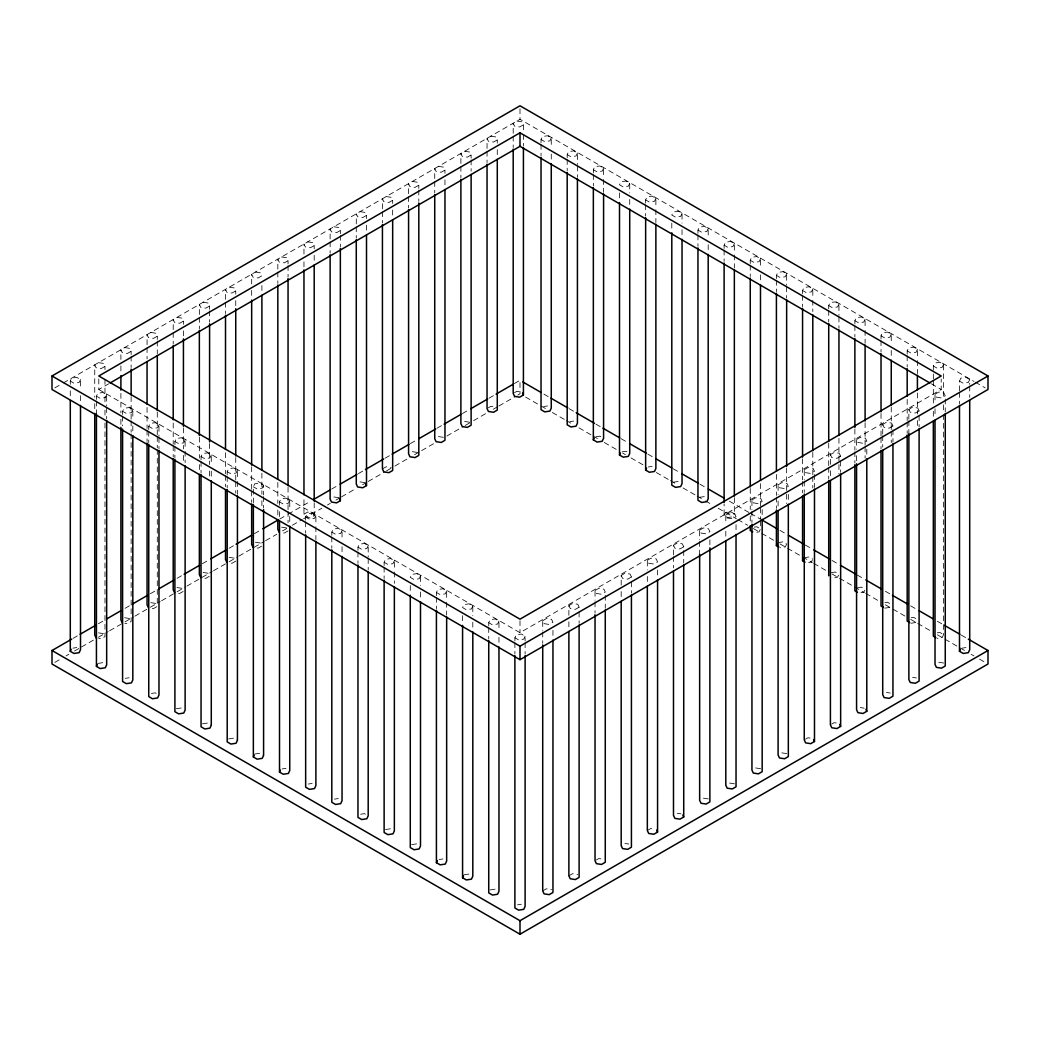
<?xml version="1.0" encoding="UTF-8"?>
<svg xmlns="http://www.w3.org/2000/svg" width="1040" height="1040" viewBox="0 0 1040 1040"><rect width="100%" height="100%" fill="white"/><g stroke="black" fill="none" stroke-linecap="round" stroke-linejoin="round"><path stroke-width="0.75" stroke-dasharray="5 3.75" d="M70.291 384.332L70.291 381.095L71.656 378.144L76.765 377.351L80.509 379.509L80.509 389.22M80.509 379.509L79.144 382.473L74.035 383.253L70.291 381.095M96.434 399.438L96.434 396.201L97.812 393.25L102.921 392.457L106.665 394.615L106.665 405.938M106.665 394.615L105.3 397.566L100.178 398.359L96.434 396.201M122.59 414.531L122.59 411.294L123.968 408.343L129.077 407.55L132.821 409.708L132.821 419.419M132.821 409.708L131.456 412.672L126.334 413.452L122.59 411.294M148.746 429.637L148.746 426.4L150.111 423.436L155.233 422.656L158.977 424.814L158.977 436.137M158.977 424.814L157.599 427.765L152.49 428.558L148.746 426.4M174.902 444.73L174.902 441.493L176.267 438.542L181.376 437.749L185.12 439.907L185.12 449.618M185.12 439.907L183.755 442.871L178.646 443.651L174.902 441.493M201.045 459.823L201.045 456.599L202.423 453.635L207.532 452.855L211.276 455.013L211.276 464.724M211.276 455.013L209.911 457.964L204.789 458.757L201.045 456.599M227.201 474.929L227.201 471.692L228.579 468.741L233.688 467.948L237.432 470.106L237.432 479.817M237.432 470.106L236.067 473.057L230.945 473.85L227.201 471.692M253.357 502.97L253.357 486.798L254.722 483.834L259.844 483.054L263.588 485.212L263.588 494.923M263.588 485.212L262.21 488.163L257.101 488.956L253.357 486.798M279.513 505.128L279.513 501.891L280.878 498.94L286 498.147L289.744 500.305L289.744 510.016M289.744 500.305L288.366 503.256L283.257 504.049L279.513 501.891M305.656 520.221L305.656 516.997L307.034 514.033L312.143 513.253L315.887 515.411L315.887 525.122M315.887 515.411L314.522 518.362L309.4 519.155L305.656 516.997M331.812 535.327L331.812 532.09L333.19 529.139L338.299 528.346L342.043 530.504L342.043 540.215M342.043 530.504L340.678 533.455L335.556 534.248L331.812 532.09M541.034 142.74L541.034 139.503L542.412 136.552L547.521 135.759L551.265 137.93L551.265 147.628M357.968 550.42L357.968 547.183L359.333 544.232L364.455 543.439L368.199 545.61L368.199 556.933M551.265 137.93L549.9 140.881L544.778 141.674L541.034 139.503M368.199 545.61L366.821 548.561L361.712 549.354L357.968 547.183M567.19 157.846L567.19 154.609L568.568 151.658L573.677 150.865L577.421 153.023L577.421 164.346M384.124 565.526L384.124 562.289L385.489 559.338L390.611 558.545L394.355 560.703L394.355 570.414M577.421 153.023L576.056 155.974L570.934 156.767L567.19 154.609M394.355 560.703L392.977 563.654L387.868 564.447L384.124 562.289M593.346 172.939L593.346 169.702L594.711 166.751L599.833 165.958L603.577 168.129L603.577 177.827M603.577 168.129L602.199 171.08L597.09 171.873L593.346 169.702M420.498 575.809L419.133 578.76L414.024 579.553L410.28 577.382L411.645 574.431L416.754 573.638L420.498 575.809L420.498 585.507M436.423 595.725L436.423 592.488L437.801 589.537L442.91 588.744L446.654 590.902L446.654 600.613M629.72 183.222L628.355 186.173L623.246 186.966L619.502 184.808L620.867 181.857L625.976 181.064L629.72 183.222L629.72 192.933M446.654 590.902L445.289 593.853L440.167 594.646L436.423 592.488M645.645 203.138L645.645 199.901L647.023 196.95L652.132 196.157L655.876 198.328L655.876 208.026M655.876 198.328L654.511 201.279L649.389 202.072L645.645 199.901M472.81 606.008L471.432 608.959L466.323 609.752L462.579 607.581L463.944 604.63L469.066 603.837L472.81 606.008L472.81 615.706M488.735 625.924L488.735 622.687L490.1 619.736L495.222 618.943L498.966 621.101L498.966 630.812M682.032 213.421L680.667 216.372L675.545 217.165L671.801 215.007L673.179 212.056L678.288 211.263L682.032 213.421L682.032 223.132M498.966 621.101L497.588 624.052L492.479 624.845L488.735 622.687M697.957 233.337L697.957 230.1L699.322 227.149L704.444 226.356L708.188 228.527L708.188 238.225M514.891 641.017L514.891 637.78L516.256 634.829L521.365 634.036L525.109 636.207L525.109 641.056M708.188 228.527L706.81 231.478L701.701 232.271L697.957 230.1M525.109 636.207L523.744 639.158L518.635 639.951L514.891 637.78M724.113 248.443L724.113 245.206L725.478 242.255L730.6 241.462L734.344 243.62L734.344 253.331M734.344 243.62L732.966 246.571L727.857 247.364L724.113 245.206M750.256 263.536L750.256 260.299L751.634 257.348L756.743 256.555L760.487 258.726L760.487 268.424M760.487 258.726L759.122 261.677L754 262.47L750.256 260.299M776.412 278.642L776.412 275.405L777.79 272.454L782.899 271.661L786.643 273.819L786.643 285.142M786.643 273.819L785.278 276.77L780.156 277.563L776.412 275.405M802.568 293.735L802.568 290.498L803.933 287.547L809.055 286.754L812.799 288.925L812.799 298.623M812.799 288.925L811.421 291.876L806.312 292.669L802.568 290.498M724.113 515.411L725.478 512.447L730.6 511.667L734.344 513.825L732.966 516.776L727.857 517.569L724.113 515.411L724.113 504.075M828.724 308.841L828.724 305.604L830.089 302.653L835.211 301.86L838.955 304.018L838.955 315.341M838.955 304.018L837.577 306.969L832.468 307.762L828.724 305.604M854.88 323.934L854.88 320.697L856.245 317.746L861.354 316.953L865.098 319.124L865.098 328.822M760.487 520.832L760.487 528.918L759.122 531.869L754 532.662M865.098 319.124L863.733 322.075L858.624 322.868L854.88 320.697M881.023 339.04L881.023 335.803L882.401 332.852L887.51 332.059L891.254 334.217L891.254 343.928M891.254 334.217L889.889 337.168L884.767 337.961L881.023 335.803M907.179 354.133L907.179 350.896L908.544 347.945L913.666 347.152L917.41 349.31L917.41 359.021M812.344 560.105L811.421 562.068L806.312 562.861M917.41 349.31L916.032 352.274L910.923 353.054L907.179 350.896M933.335 378.937L933.335 366.002L934.7 363.051L939.822 362.258L943.566 364.416L943.566 398.398M838.487 575.198L837.577 577.174L832.468 577.967M943.566 364.416L942.188 367.367L937.079 368.16L933.335 366.002M959.491 390.806L959.491 381.095L960.856 378.144L965.965 377.351L969.709 379.509L969.709 384.371M864.643 590.304L863.733 592.267L858.624 593.06M969.709 379.509L968.344 382.473L963.235 383.253L959.491 381.095M943.566 414.57L943.566 634.621L942.188 637.572L937.079 638.365M54.808 387.868L61.841 383.812M63.245 383.006L520 119.301L973.947 381.381M98.488 362.648L103.61 363.441L104.975 366.392L101.231 368.55L96.122 367.77L94.744 364.806L94.744 397.176M124.644 347.555L129.753 348.348L131.131 351.299L127.387 353.457L122.265 352.664L120.9 349.713L120.9 359.424M150.8 332.449L155.909 333.242L157.287 336.193L153.543 338.364L148.421 337.571L147.056 334.62L147.056 345.943M176.956 317.356L182.065 318.149L183.43 321.1L179.686 323.258L174.577 322.465L173.212 319.514L173.212 330.837M203.099 302.25L208.221 303.043L209.586 305.994L205.842 308.165L200.733 307.372L199.355 304.421L199.355 315.744M229.255 287.157L234.377 287.95L235.742 290.901L231.998 293.059L226.889 292.266L225.511 289.315L225.511 300.638M281.567 256.958L286.676 257.751L288.054 260.702L284.31 262.86L279.188 262.067L277.823 259.116L277.823 270.439M307.71 241.852L312.832 242.645L314.197 245.596L310.453 247.767L305.344 246.974L303.966 244.023L303.966 255.346M333.866 226.759L338.988 227.552L340.353 230.503L336.609 232.661L331.5 231.868L330.122 228.917L330.122 240.24M360.022 211.653L365.131 212.446L366.509 215.397L362.765 217.568L357.643 216.775L356.278 213.824L356.278 225.147M386.178 196.56L391.287 197.353L392.665 200.304L388.921 202.462L383.799 201.669L382.434 198.718L382.434 210.041M412.321 181.454L417.443 182.247L418.808 185.198L415.064 187.369L409.955 186.576L408.577 183.625L408.577 194.948M438.477 166.361L443.599 167.154L444.964 170.105L441.22 172.263L436.111 171.47L434.733 168.519L434.733 179.842M464.633 151.255L469.742 152.048L471.12 154.999L467.376 157.17L462.254 156.377L460.889 153.426L460.889 164.749M490.789 136.162L495.898 136.955L497.276 139.906L493.532 142.064L488.41 141.271L487.045 138.32L487.045 149.643M516.945 121.056L522.054 121.849L523.419 124.8L519.675 126.971L514.566 126.178L513.201 123.227L513.201 134.55M98.8 378.989L98.8 389.493L108.628 383.825M73.086 638.339L77.298 635.908M98.384 623.727L105.404 619.671M125.086 608.309L130.702 605.072M150.384 593.71L157.404 589.654M177.086 578.292L182.702 575.042M202.384 563.693L209.404 559.624M229.086 548.275L234.702 545.025M254.384 533.663L261.404 529.607M279.682 519.064L286.702 515.008M288.106 514.189L310.596 501.215M331.682 489.034L337.298 485.797M358.384 473.616L364 470.379M385.086 458.211L390.702 454.961M410.384 443.599L417.404 439.543M437.086 428.181L442.702 424.931M462.384 413.582L469.404 409.526M489.086 398.164L494.702 394.914M514.384 383.552L520 380.315L520 393.822L517.192 395.447M303.966 514.215L307.71 512.057L312.832 512.85L314.197 515.801L310.453 517.959L305.344 517.166L303.966 514.215L303.966 496.418M382.434 468.923L386.178 466.765L391.287 467.545M488.293 407.81L490.789 406.367L495.898 407.16M514.449 392.704L516.945 391.261L522.054 392.054M54.808 662.389L60.437 659.152M66.053 655.902L68.861 654.277M74.49 651.04L80.106 647.79M81.51 646.984L96.967 638.053M98.384 637.247L108.212 631.566M109.616 630.747L123.682 622.635M125.086 621.829L133.51 616.954M134.914 616.148L148.967 608.036M150.384 607.217L160.212 601.536M161.616 600.73L175.682 592.618M177.086 591.799L185.51 586.937M186.914 586.118L212.212 571.519M213.616 570.7L227.682 562.588M229.086 561.782L237.51 556.907M238.914 556.101L264.212 541.489M265.616 540.683L276.861 534.196M282.49 530.946L286.702 528.515M292.318 525.265L302.159 519.584M303.563 518.778L321.841 508.222M327.457 504.985L330.265 503.36M335.894 500.11L340.106 497.679M341.51 496.873L355.563 488.748M362.596 484.692L366.808 482.261M368.212 481.455L385.086 471.718M386.49 470.899L393.51 466.843M394.914 466.037L407.563 458.731M414.596 454.675L420.212 451.425M421.616 450.619L434.265 443.313M446.914 436.007L463.788 426.27M465.192 425.464L472.212 421.408M473.616 420.602L486.265 413.296M493.298 409.24L497.51 406.796M498.914 405.99L515.788 396.253M104.975 423.02L104.975 636.597L101.231 638.755L98.67 638.365M131.131 433.81L131.131 621.491L127.387 623.662L124.826 623.259M157.287 449.449L157.287 606.398L153.543 608.556L150.982 608.166M235.742 561.106L231.998 563.264L228.163 562.666M288.054 530.907L284.31 533.065L281.749 532.662M98.8 389.493L520 632.671L941.2 389.493L941.2 378.989M542.724 620.711L546.468 618.54L551.59 619.333L552.955 622.284L549.211 624.455L544.102 623.662L542.724 620.711L542.724 630.409M568.88 615.316L568.88 605.605L572.624 603.447L577.746 604.24L579.111 607.191L579.111 610.428M595.036 590.512L598.78 588.341L603.889 589.134L605.267 592.085L601.523 594.256L596.401 593.463L595.036 590.512L595.036 600.21M621.192 585.117L621.192 575.406L624.936 573.248L630.045 574.041L631.423 576.992L631.423 580.229M647.335 560.313L651.079 558.142L656.201 558.935L657.566 561.886L653.822 564.057L648.713 563.264L647.335 560.313L647.335 570.011M673.491 554.918L673.491 545.207L677.235 543.049L682.357 543.842L683.722 546.793L683.722 562.978M699.647 530.114L703.391 527.943L708.5 528.736L709.878 531.687L706.134 533.858L701.012 533.065L699.647 530.114L699.647 539.812M725.803 515.008L729.547 512.85L734.656 513.643L736.034 516.594L732.29 518.752L727.168 517.959L725.803 515.008L725.803 523.107M751.946 499.915L755.69 497.757L760.812 498.537L762.177 501.501L758.433 503.659L753.324 502.866L751.946 499.915L751.946 509.626M778.102 484.809L781.846 482.651L786.968 483.444L788.333 486.395L784.589 488.553L779.48 487.76L778.102 484.809L778.102 494.52M804.258 469.716L808.002 467.558L813.111 468.338L814.489 471.302L810.745 473.46L805.623 472.667L804.258 469.716L804.258 479.427M830.414 464.321L830.414 454.61L834.158 452.452L839.267 453.245L840.645 456.196L840.645 459.433M856.57 439.517L860.314 437.359L865.423 438.139L866.788 441.103L863.044 443.261L857.935 442.468L856.57 439.517L856.57 449.228M882.713 434.122L882.713 424.411L886.457 422.253L891.579 423.046L892.944 425.997L892.944 442.182M908.869 419.029L908.869 409.318L912.613 407.16L917.735 407.94L919.1 410.904L919.1 414.141M935.025 394.212L938.769 392.054L943.878 392.847L945.256 395.798L941.512 397.956L936.39 397.176L935.025 394.212L935.025 402.311M579.111 607.191L575.367 609.349L570.258 608.556L568.88 605.605M631.423 576.992L627.679 579.15L622.557 578.357L621.192 575.406M683.722 546.793L679.978 548.951L674.869 548.158L673.491 545.207M840.645 456.196L836.901 458.354L831.779 457.561L830.414 454.61M892.944 425.997L889.2 428.155L884.091 427.375L882.713 424.411M919.1 410.904L915.356 413.062L910.247 412.269L908.869 409.318M542.724 890.903L546.468 888.745L551.59 889.538M568.88 875.81L572.624 873.652L577.746 874.432M596.284 859.989L598.78 858.546L602.615 859.144M647.335 830.505L651.079 828.347L654.914 828.945M805.506 739.193L808.002 737.75L813.111 738.543M831.662 724.1L834.158 722.657L839.267 723.45M543.686 406.562L547.521 405.964M569.842 421.655L573.677 421.07M595.998 436.761L599.833 436.163L602.329 437.606M622.141 451.854L625.976 451.269L628.472 452.699M648.297 466.96L652.132 466.362M673.179 482.248L678.288 481.468M699.322 497.354L704.444 496.561M754.195 527.15L756.743 526.76L760.487 528.918M72.93 648.154L76.765 647.556M777.79 542.646L782.899 541.866L786.643 544.024L785.278 546.975L780.156 547.768M97.812 663.442L102.921 662.649M803.933 557.752L809.055 556.959L812.799 559.117M125.242 678.34L129.077 677.755M831.376 572.65L835.211 572.052L838.955 574.223M151.398 693.446L155.233 692.848L157.729 694.291M857.519 587.756L861.354 587.158L865.098 589.316M176.267 708.747L181.376 707.954L183.872 709.397M884.949 602.654L887.51 602.251L891.254 604.422M884.767 608.166L889.889 607.373M202.423 723.84L207.532 723.047L211.276 725.218M911.105 617.747L913.666 617.357L917.41 619.515M910.923 623.259L916.032 622.466M228.579 738.946L233.688 738.153L237.432 740.311M937.261 632.853L939.822 632.45L943.566 634.621M254.722 754.039L259.844 753.246L263.588 755.417M962.13 648.154L965.965 647.556M282.152 768.937L286 768.352M308.308 784.043L312.143 783.445M334.464 799.136L338.299 798.551M360.62 814.242L364.455 813.644L366.951 815.087M385.489 829.543L390.611 828.75L393.107 830.193M411.645 844.636L416.754 843.843M439.075 859.534L442.91 858.949M463.944 874.835L469.066 874.042M490.1 889.928L495.222 889.148M517.53 904.839L521.365 904.241M255.411 272.051L260.52 272.844L261.898 275.795L258.154 277.966L253.032 277.173L251.667 274.222L251.667 283.92M464.633 421.46L469.742 422.253M438.477 436.566L443.599 437.359M412.321 451.659L417.443 452.452M360.022 481.858L365.131 482.651M333.866 496.964L338.988 497.744M281.567 527.163L286.676 527.943M255.411 542.256L260.52 543.049L261.898 546L258.154 548.158L254.319 547.573M938.769 662.259L943.878 663.052M229.255 557.362L234.377 558.142L235.287 560.118M912.613 677.352L916.448 677.95M203.099 572.455L208.221 573.248L209.586 576.199L205.842 578.357L203.294 577.967M886.457 692.458L890.292 693.043M176.956 587.548L182.065 588.341L183.43 591.292L179.686 593.463L174.577 592.67M860.314 707.551L864.149 708.149M150.8 602.654L155.909 603.447L157.287 606.398M124.644 617.747L129.753 618.54L131.131 621.491M98.488 632.853L103.61 633.646L104.975 636.597M781.846 752.856L786.968 753.649M755.69 767.949L760.812 768.742M729.547 783.055L734.656 783.848M703.391 798.148L708.5 798.941M677.235 813.254L681.07 813.839M624.936 843.453L628.771 844.038M975.351 382.187L985.192 387.868M931.372 383.825L941.2 389.493M543.894 394.108L549.51 397.345M569.192 408.707L574.808 411.957M595.894 424.125L601.51 427.375M621.192 438.737L628.212 442.793M647.894 454.142L653.51 457.392M673.192 468.754L680.212 472.81M699.894 484.172L705.51 487.409M729.404 501.215L749.086 512.564M750.49 513.383L760.318 519.064M780 530.413L787.033 534.482M805.298 545.025L812.318 549.081M832 560.443L839.033 564.499M857.298 575.042L864.318 579.098M885.404 591.279L891.033 594.516M910.702 605.878L916.318 609.128M937.404 621.296L944.437 625.352M961.298 635.089L966.914 638.339M525.616 397.072L539.682 405.184M541.086 405.99L546.702 409.24M552.318 412.477L564.967 419.783M566.384 420.602L573.404 424.658M579.033 427.895L591.682 435.201M593.086 436.007L598.702 439.257M604.318 442.507L616.967 449.813M622.596 453.05L625.404 454.675M631.033 457.925L643.682 465.218M656.318 472.524L668.967 479.83M670.384 480.636L677.404 484.692M683.033 487.942L695.682 495.248M697.086 496.054L704.106 500.11M705.51 500.929L712.543 504.985M718.159 508.222L736.437 518.778M737.841 519.584L747.682 525.265M753.298 528.515L760.318 532.571M761.735 533.377L774.384 540.683M780 543.933L801.086 556.101M802.49 556.907L812.318 562.588M813.735 563.407L826.384 570.7M832 573.95L853.086 586.118M854.49 586.937L864.318 592.618M865.735 593.424L878.384 600.73M885.404 604.786L905.086 616.148M910.702 619.385L916.318 622.635M917.735 623.441L930.384 630.747M937.404 634.803L965.51 651.04M971.139 654.277L973.947 655.902M979.563 659.152L986.596 663.208M969.709 385.983L969.709 397.306M959.491 392.418L959.491 403.754M945.256 399.035L945.256 411.983M943.566 404.859L943.566 412.958M935.025 408.785L935.025 416.871M933.335 380.562L933.335 404.833M933.335 411.307L933.335 419.393M919.1 415.753L919.1 427.076M917.41 360.646L917.41 373.581M917.41 393.003L917.41 414.037M917.41 420.511L917.41 426.985M908.869 420.641L908.869 433.589M907.179 355.758L907.179 367.081M907.179 399.438L907.179 420.472M907.179 422.084L907.179 433.42M891.254 350.402L891.254 356.863M891.254 407.03L891.254 429.676M891.254 431.301L891.254 442.624M882.713 435.747L882.713 447.07M881.023 340.652L881.023 351.975M881.023 413.465L881.023 436.111M881.023 437.736L881.023 449.059M866.788 449.189L866.788 455.663M865.098 330.447L865.098 343.382M865.098 422.669L865.098 445.315M865.098 446.94L865.098 458.263M856.57 455.689L856.57 462.163M854.88 325.559L854.88 336.882M854.88 429.104L854.88 450.138M854.88 451.75L854.88 463.086M840.645 461.045L840.645 472.381M838.955 316.966L838.955 328.289M838.955 438.308L838.955 473.902M830.414 470.795L830.414 478.881M828.724 310.453L828.724 321.776M828.724 443.131L828.724 465.777M828.724 467.402L828.724 478.725M814.489 474.526L814.489 487.474M812.799 300.248L812.799 311.571M812.799 452.335L812.799 474.981M812.799 476.606L812.799 487.929M804.258 481.039L804.258 492.362M802.568 295.36L802.568 306.683M802.568 458.77L802.568 479.804M802.568 481.416L802.568 492.752M788.333 494.481L788.333 502.58M786.643 286.767L786.643 298.09M786.643 467.974L786.643 503.568M778.102 500.994L778.102 509.08M776.412 280.254L776.412 291.577M776.412 474.409L776.412 495.443M776.412 497.068L776.412 508.391M762.177 509.587L762.177 517.673M760.487 274.898L760.487 281.372M760.487 483.613L760.487 506.272M760.487 507.884L760.487 519.22M751.946 511.238L751.946 522.561M750.256 265.161L750.256 276.484M750.256 488.436L750.256 509.47M750.256 515.944L750.256 522.418M736.034 524.68L736.034 532.779M734.344 254.943L734.344 267.891M734.344 497.64L734.344 513.825M725.803 531.193L725.803 537.667M724.113 250.055L724.113 261.378M709.878 539.786L709.878 547.872M708.188 244.699L708.188 252.798M699.647 541.437L699.647 554.385M697.957 234.962L697.957 246.285M682.032 229.606L682.032 236.08M673.491 556.53L673.491 567.866M671.801 223.093L671.801 229.567M657.566 569.985L657.566 576.459M655.876 209.651L655.876 222.599M647.335 576.485L647.335 582.959M645.645 204.763L645.645 216.086M631.423 581.841L631.423 593.177M629.72 199.407L629.72 207.493M621.192 591.591L621.192 599.677M619.502 192.894L619.502 200.98M605.267 595.322L605.267 608.27M603.577 179.452L603.577 192.4M595.036 601.835L595.036 613.158M593.346 174.564L593.346 185.887M579.111 612.04L579.111 623.363M577.421 165.971L577.421 177.294M568.88 621.79L568.88 629.876M567.19 159.458L567.19 170.794M552.955 630.383L552.955 638.469M551.265 154.102L551.265 160.576M542.724 632.034L542.724 643.357M541.034 144.365L541.034 155.688M525.109 642.668L525.109 654.004M523.419 124.8L523.419 132.899M523.419 134.511L523.419 145.834M520 108.784L520 119.301M520 620.659L520 632.671M514.891 642.642L514.891 653.965M513.201 136.162L513.201 147.498M498.966 637.286L498.966 645.372M497.276 139.906L497.276 143.143M497.276 149.617L497.276 157.703M488.735 627.536L488.735 638.859M487.045 151.268L487.045 162.591M472.81 622.18L472.81 628.654M471.12 154.999L471.12 158.236M471.12 159.861L471.12 171.184M462.579 615.68L462.579 622.154M460.889 166.361L460.889 177.697M446.654 602.225L446.654 615.173M444.964 170.105L444.964 173.342M444.964 179.816L444.964 187.902M436.423 597.337L436.423 608.673M434.733 181.467L434.733 192.79M420.498 591.981L420.498 600.08M418.808 185.198L418.808 188.435M418.808 190.06L418.808 201.383M410.28 585.481L410.28 593.567M408.577 196.56L408.577 207.896M394.355 572.026L394.355 583.362M392.665 200.304L392.665 203.541M392.665 210.015L392.665 216.476M384.124 567.138L384.124 578.474M382.434 211.666L382.434 222.989M368.199 558.545L368.199 569.881M366.509 215.397L366.509 218.634M366.509 225.108L366.509 233.194M357.968 552.045L357.968 563.368M356.278 226.759L356.278 238.095M342.043 546.689L342.043 553.163M340.353 230.503L340.353 233.74M340.353 235.352L340.353 246.675M331.812 536.939L331.812 548.275M330.122 241.865L330.122 253.188M315.887 526.734L315.887 539.682M314.197 245.596L314.197 248.833M314.197 255.307L314.197 263.393M314.197 502.853L314.197 515.801M305.656 521.846L305.656 533.169M303.966 261.82L303.966 269.906M289.744 516.49L289.744 524.576M288.054 260.702L288.054 263.939M288.054 265.551L288.054 276.874M288.054 487.214L288.054 509.873M288.054 511.485L288.054 522.808M279.513 511.602L279.513 518.076M277.823 272.064L277.823 283.387M277.823 482.391L277.823 503.425M277.823 509.899L277.823 517.998M263.588 496.535L263.588 507.858M261.898 285.506L261.898 291.98M261.898 473.187L261.898 494.221M261.898 500.695L261.898 508.781M251.667 290.394L251.667 298.48M251.667 466.752L251.667 489.411M251.667 491.023L251.667 502.346M237.432 481.442L237.432 494.377M235.742 290.901L235.742 294.138M235.742 300.612L235.742 308.698M235.742 457.548L235.742 480.207M235.742 481.819L235.742 493.142M227.201 476.541L227.201 487.877M225.511 302.263L225.511 313.586M225.511 452.725L225.511 473.759M225.511 475.384L225.511 486.707M211.276 471.185L211.276 477.659M209.586 305.994L209.586 309.231M209.586 310.856L209.586 322.179M209.586 443.521L209.586 464.555M209.586 471.029L209.586 479.115M201.045 461.448L201.045 472.771M199.355 317.356L199.355 328.679M199.355 437.086L199.355 458.12M199.355 464.594L199.355 472.68M185.12 451.243L185.12 462.566M183.43 321.1L183.43 324.337M183.43 330.811L183.43 337.272M183.43 427.882L183.43 448.916M183.43 455.39L183.43 463.476M174.902 446.342L174.902 457.678M173.212 332.462L173.212 343.785M173.212 423.059L173.212 444.093M173.212 445.718L173.212 457.041M158.977 437.762L158.977 449.085M157.287 336.193L157.287 339.43M157.287 341.055L157.287 353.99M157.287 412.243L157.287 434.889M157.287 436.514L157.287 447.837M148.746 431.249L148.746 442.572M147.056 347.555L147.056 358.878M147.056 407.42L147.056 428.454M147.056 430.079L147.056 441.402M132.821 425.893L132.821 432.367M131.131 351.299L131.131 354.536M131.131 356.148L131.131 367.471M131.131 396.604L131.131 419.25M131.131 420.862L131.131 432.198M122.59 416.156L122.59 425.854M120.9 365.898L120.9 372.359M120.9 393.393L120.9 412.815M120.9 419.289L120.9 425.763M106.665 407.563L106.665 418.886M104.975 366.392L104.975 369.629M104.975 379.34L104.975 403.611M104.975 410.085L104.975 416.546M96.434 401.05L96.434 413.998M94.744 403.65L94.744 411.736M80.509 395.694L80.509 403.78M70.291 390.806L70.291 397.28"/><path stroke-width="1.5" d="M80.509 405.405L80.509 649.714L79.144 652.665L74.035 653.458L70.291 651.3L71.201 649.324M106.665 420.498L106.665 664.82L105.3 667.771L100.178 668.564L96.434 666.393L97.357 664.43M263.588 509.483L263.588 755.417L262.21 758.368L257.101 759.161L253.357 756.99L254.267 755.027M289.744 526.201L289.744 770.51L288.366 773.461L283.257 774.254L279.513 772.096L280.423 770.12M603.577 194.012L603.577 438.321L602.199 441.285L597.09 442.065L593.346 439.907L594.256 437.944M629.72 209.118L629.72 453.427L628.355 456.378L623.246 457.171L619.502 455.013L620.412 453.037M446.654 616.798L446.654 861.107L445.289 864.058L440.167 864.851L436.423 862.693L437.346 860.717M655.876 224.211L655.876 468.52L654.511 471.484L649.389 472.264L645.645 470.106L646.568 468.143M472.81 631.891L472.81 876.2L471.432 879.164L466.323 879.944L462.579 877.786L463.489 875.823M778.908 547.04L776.412 545.61L777.335 543.634M805.064 562.146L802.568 560.703L803.478 558.74M969.709 400.543L969.709 649.714L968.344 652.665L963.235 653.458L959.491 651.3L960.401 649.324M52 375.986L520 105.781L988 375.986L988 389.493L520 659.685L52 389.493L52 375.986L520 646.178L988 375.986M520 132.808L98.8 375.986L520 619.164L941.2 375.986L520 132.808L520 146.315L929.968 383.006M110.032 383.006L520 146.315M968.318 639.145L988 650.507L988 664.014L520 934.219L52 664.014L52 650.507L71.682 639.145M80.106 634.283L95.563 625.352M106.808 618.865L120.861 610.753M132.106 604.253L147.563 595.335M158.808 588.835L174.265 579.917M184.106 574.236L199.563 565.305M210.808 558.818L226.265 549.887M236.106 544.219L251.563 535.288M262.808 528.801L278.265 519.87M313.404 499.59L330.265 489.853M340.106 484.172L356.967 474.435M365.404 469.56L383.682 459.017M392.106 454.142L408.967 444.405M418.808 438.737L435.682 429M444.106 424.125L460.967 414.388M470.808 408.707L487.682 398.97M496.106 394.108L512.967 384.371M340.353 248.3L340.353 500.708L336.609 502.866L331.5 502.073L330.122 499.122L330.122 254.8M366.509 234.819L366.509 485.602L362.765 487.76L357.643 486.98L356.278 484.016L356.278 239.707M523.419 147.459L523.419 395.005L519.675 397.163L514.566 396.383L513.201 393.419L513.201 149.11M657.566 579.683L657.566 832.091L653.822 834.249L648.713 833.469L647.335 830.505L647.335 586.196M683.722 564.59L683.722 816.998L679.978 819.156L674.869 818.363L673.491 815.412L673.491 571.103M814.489 489.099L814.489 741.494L810.745 743.665L805.623 742.872L804.258 739.921L804.258 493.987M840.645 473.993L840.645 726.401L836.901 728.559L831.779 727.766L830.414 724.815L830.414 480.506M866.788 458.9L866.788 711.295L863.044 713.466L857.935 712.673L856.57 709.722L856.57 463.788M52 650.507L520 920.699L988 650.507M522.808 381.927L541.086 392.483M550.914 398.164L567.788 407.901M576.212 412.763L594.49 423.319M602.914 428.181L619.788 437.918M629.616 443.599L646.49 453.336M656.318 459.017L671.788 467.935M681.616 473.616L698.49 483.353M708.318 489.034L723.788 497.965M761.735 519.87L777.192 528.801M788.437 535.288L803.894 544.219M813.735 549.887L829.192 558.818M840.437 565.305L855.894 574.236M865.735 579.917L881.192 588.835M892.437 595.335L907.894 604.253M919.139 610.753L933.192 618.865M944.437 625.352L959.894 634.283M752.752 531.947L750.256 530.504L750.256 525.655M857.376 592.345L854.88 590.902L854.88 464.698M883.519 607.438L881.023 605.995L881.023 450.671M909.675 622.544L907.179 621.101L907.179 435.032M935.831 637.637L933.335 636.194L933.335 421.005M865.878 709.332L866.788 711.295M839.722 724.425L840.645 726.401M813.579 739.531L814.489 741.494M522.509 393.042L523.419 395.005M682.812 815.022L683.722 816.998M656.656 830.128L657.566 832.091M365.599 483.639L366.509 485.602M339.443 498.732L340.353 500.708M279.188 532.272L277.823 529.321L277.823 519.61M253.032 547.365L251.667 544.414L251.667 503.971M226.889 562.471L225.511 559.52L225.511 489.944M200.733 577.564L199.355 574.613L199.355 474.305M174.577 592.67L173.212 589.719L173.212 458.666M148.421 607.763L147.056 604.812L147.056 443.014M122.265 622.869L120.9 619.918L120.9 427.375M96.122 637.962L94.744 635.011L94.744 413.348M959.491 405.366L959.491 651.3M945.256 413.595L945.256 666.003L941.512 668.161L936.39 667.368L935.025 664.417L935.025 420.108M919.1 428.701L919.1 681.096L915.356 683.267L910.247 682.474L908.869 679.523L908.869 433.589M917.41 375.206L917.41 389.766M907.179 368.693L907.179 396.201M892.944 443.794L892.944 696.202L889.2 698.36L884.091 697.567L882.713 694.616L882.713 450.307M891.254 360.1L891.254 405.405M881.023 353.6L881.023 411.84M865.098 345.007L865.098 421.044M854.88 338.494L854.88 427.492M838.955 329.901L838.955 435.071M828.724 323.401L828.724 441.506M828.724 480.337L828.724 575.796M812.799 314.808L812.799 450.71M802.568 308.295L802.568 457.158M802.568 495.989L802.568 560.703M788.333 504.192L788.333 756.6L784.589 758.758L779.48 757.965L778.102 755.014L778.102 510.705M786.643 299.702L786.643 466.362M776.412 293.202L776.412 471.172M776.412 510.003L776.412 545.61M762.177 519.298L762.177 771.693L758.433 773.851L753.324 773.071L751.946 770.107L751.946 524.186M760.487 284.609L760.487 480.389M750.256 278.096L750.256 486.824M736.034 534.391L736.034 786.799L732.29 788.957L727.168 788.164L725.803 785.213L725.803 540.904M734.344 269.503L734.344 496.028M724.113 263.003L724.113 502.463M709.878 547.872L709.878 801.892L706.134 804.05L701.012 803.27L699.647 800.306L699.647 554.385M708.188 254.41L708.188 498.719L706.81 501.67L701.701 502.463L697.957 500.305L697.957 247.897M682.032 239.304L682.032 483.626L680.667 486.577L675.545 487.37L671.801 485.212L671.801 232.804M645.645 217.698L645.645 470.106M631.423 594.789L631.423 847.197L627.679 849.355L622.557 848.562L621.192 845.611L621.192 601.302M619.502 202.605L619.502 455.013M605.267 609.882L605.267 862.29L601.523 864.448L596.401 863.668L595.036 860.704L595.036 614.783M593.346 187.499L593.346 439.907M579.111 624.988L579.111 877.396L575.367 879.554L570.258 878.761L568.88 875.81L568.88 631.501M577.421 178.919L577.421 423.228L576.056 426.179L570.934 426.972L567.19 424.814L567.19 172.406M552.955 640.081L552.955 892.489L549.211 894.647L544.102 893.854L542.724 890.903L542.724 644.982M551.265 163.813L551.265 408.122L549.9 411.086L544.778 411.866L541.034 409.708L541.034 157.313M525.109 655.616L525.109 906.399L523.744 909.35L518.635 910.143L514.891 907.985L514.891 655.577M520 646.178L520 659.685M520 920.699L520 934.219M498.966 646.997L498.966 891.306L497.588 894.257L492.479 895.05L488.735 892.892L488.735 640.484M497.276 159.315L497.276 410.111L493.532 412.269L488.41 411.476L487.045 408.525L487.045 164.216M471.12 174.421L471.12 425.204L467.376 427.362L462.254 426.582L460.889 423.618L460.889 179.309M462.579 625.378L462.579 877.786M444.964 189.514L444.964 440.31L441.22 442.468L436.111 441.675L434.733 438.724L434.733 194.415M436.423 610.285L436.423 862.693M420.498 601.692L420.498 846.001L419.133 848.965L414.024 849.745L410.28 847.587L410.28 595.179M418.808 202.995L418.808 455.403L415.064 457.561L409.955 456.781L408.577 453.817L408.577 209.508M394.355 586.599L394.355 830.908L392.977 833.859L387.868 834.652L384.124 832.494L384.124 580.086M392.665 219.713L392.665 470.509L388.921 472.667L383.799 471.874L382.434 468.923L382.434 224.614M368.199 571.493L368.199 815.802L366.821 818.766L361.712 819.546L357.968 817.388L357.968 564.993M342.043 556.4L342.043 800.709L340.678 803.66L335.556 804.453L331.812 802.295L331.812 549.887M315.887 541.294L315.887 785.603L314.522 788.567L309.4 789.347L305.656 787.189L305.656 534.794M314.197 265.018L314.197 501.241M303.966 269.906L303.966 494.806M288.054 278.499L288.054 485.602M279.513 521.313L279.513 772.096M277.823 284.999L277.823 479.167M261.898 295.217L261.898 469.95M253.357 504.595L253.357 756.99M251.667 300.105L251.667 465.14M237.432 496.002L237.432 740.311L236.067 743.262L230.945 744.055L227.201 741.897L227.201 489.489M235.742 308.698L235.742 455.936M225.511 315.198L225.511 449.501M211.276 480.896L211.276 725.218L209.911 728.169L204.789 728.962L201.045 726.791L201.045 474.396M209.586 323.791L209.586 441.909M199.355 330.304L199.355 435.474M185.12 465.803L185.12 710.112L183.755 713.063L178.646 713.856L174.902 711.698L174.902 459.29M183.43 338.897L183.43 426.27M173.212 345.397L173.212 419.835M158.977 450.697L158.977 695.019L157.599 697.97L152.49 698.763L148.746 696.592L148.746 444.197M157.287 355.615L157.287 410.618M147.056 362.115L147.056 404.183M132.821 435.604L132.821 679.913L131.456 682.864L126.334 683.657L122.59 681.499L122.59 429.091M131.131 369.096L131.131 394.979M120.9 375.596L120.9 390.156M96.434 413.998L96.434 666.393M70.291 400.517L70.291 651.3"/></g></svg>
